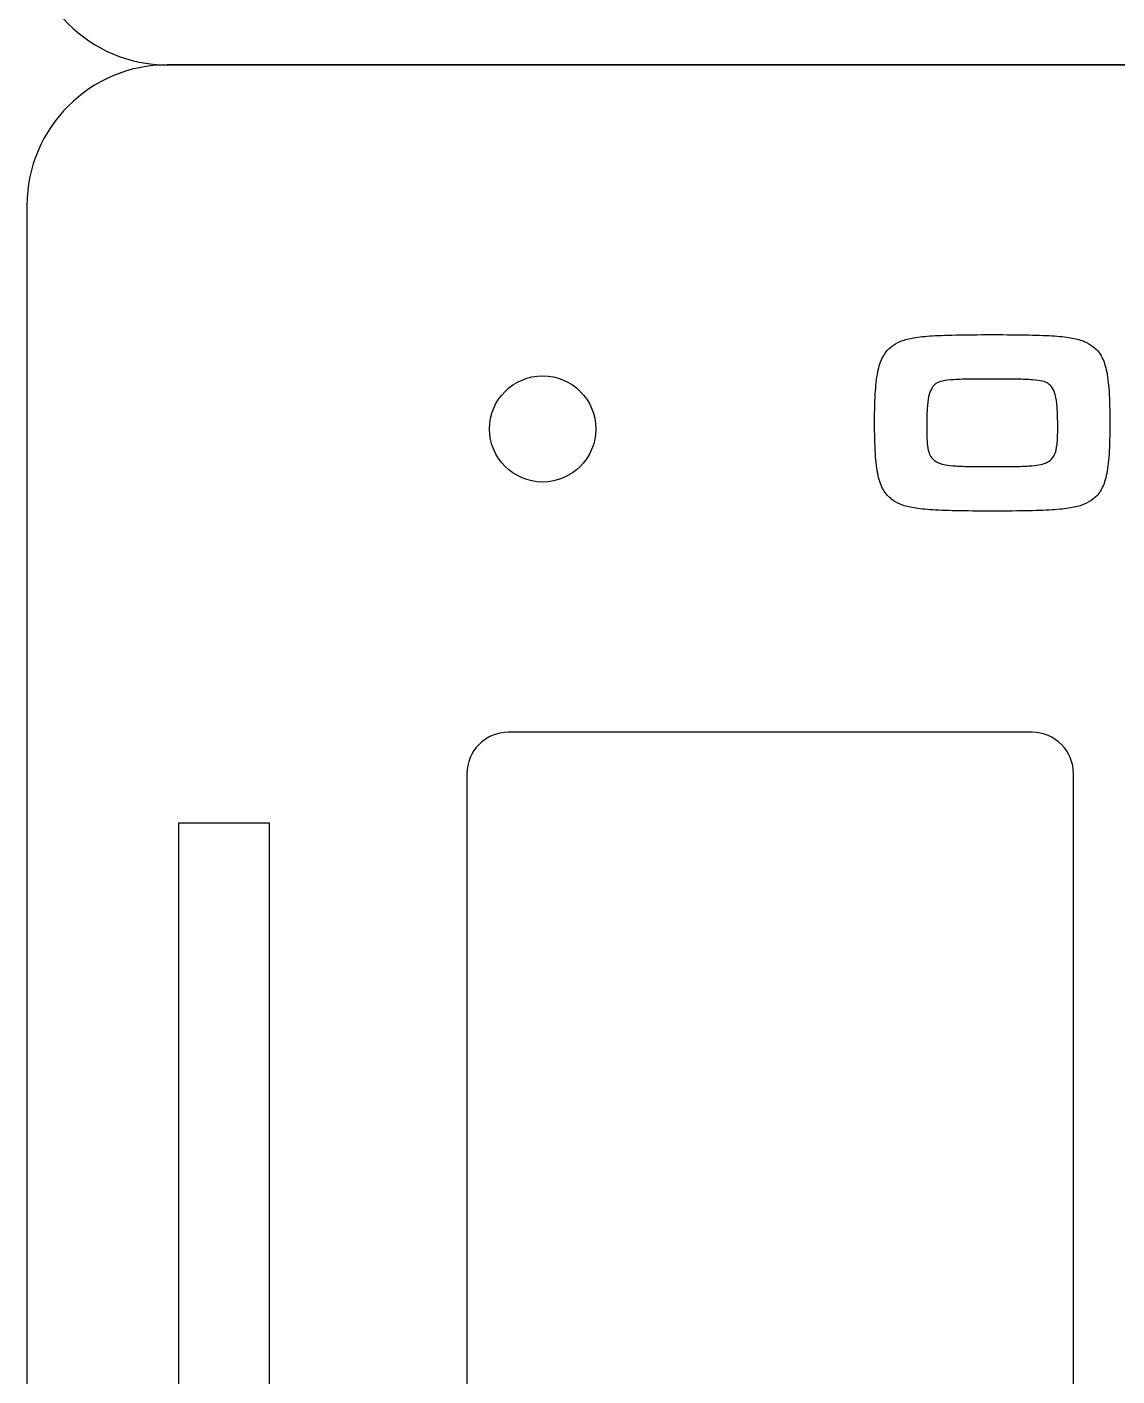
# Model space of a CAD drawing. Extents: x -139 to 87, y -93 to 92.
# Drawn here: x -139.05 to -103.12, y -43.48 to 0.99 of the extents above; entities that cross this region are included whole.
import ezdxf

# ---------------------------------------------------------------- set-up
doc = ezdxf.new("R2010")
doc.units = 0
doc.header["$MEASUREMENT"] = 0
doc.layers.add('LAYER_1', color=7, linetype='CONTINUOUS')

msp = doc.modelspace()

# ---------------------------------------------------------------- linework, layer by layer
at = {"layer": 'LAYER_1', "color": 250}
msp.add_ellipse((-122.0533, -12.2641), major_axis=(0, 1.75), ratio=1, dxfattribs=at)
for points, knots in [([(-134.4311, 89.7359), (-134.4311, 89.7359), (-3.6755, 89.7359), (-3.6755, 89.7359), (-3.6755, 89.7359), (-1.1332, 89.7359), (0.9467, 87.656), (0.9467, 85.1137), (0.9467, 85.1137), (0.9467, 85.1137), (0.9467, 4.3582), (0.9467, 4.3582), (0.9467, 4.3582), (0.9467, 1.8158), (-1.1332, -0.2641), (-3.6755, -0.2641), (-3.6755, -0.2641), (-3.6755, -0.2641), (-134.4311, -0.2641), (-134.4311, -0.2641), (-134.4311, -0.2641), (-136.9734, -0.2641), (-139.0533, 1.8158), (-139.0533, 4.3582), (-139.0533, 4.3582), (-139.0533, 4.3582), (-139.0533, 85.1137), (-139.0533, 85.1137), (-139.0533, 85.1137), (-139.0533, 87.656), (-136.9734, 89.7359), (-134.4311, 89.7359)], [0, 0, 0, 0, 0.1111111, 0.1111111, 0.1111111, 0.1111111, 0.2222222, 0.2222222, 0.2222222, 0.2222222, 0.3333333, 0.3333333, 0.3333333, 0.3333333, 0.4444444, 0.4444444, 0.4444444, 0.4444444, 0.5555556, 0.5555556, 0.5555556, 0.5555556, 0.6666667, 0.6666667, 0.6666667, 0.6666667, 0.7777778, 0.7777778, 0.7777778, 0.7777778, 1, 1, 1, 1]), ([(-134.4311, -0.2641), (-134.4311, -0.2641), (-3.6755, -0.2641), (-3.6755, -0.2641), (-3.6755, -0.2641), (-1.1332, -0.2641), (0.9467, -2.344), (0.9467, -4.8863), (0.9467, -4.8863), (0.9467, -4.8863), (0.9467, -85.6418), (0.9467, -85.6418), (0.9467, -85.6418), (0.9467, -88.1842), (-1.1332, -90.2641), (-3.6755, -90.2641), (-3.6755, -90.2641), (-3.6755, -90.2641), (-134.4311, -90.2641), (-134.4311, -90.2641), (-134.4311, -90.2641), (-136.9734, -90.2641), (-139.0533, -88.1842), (-139.0533, -85.6418), (-139.0533, -85.6418), (-139.0533, -85.6418), (-139.0533, -4.8863), (-139.0533, -4.8863), (-139.0533, -4.8863), (-139.0533, -2.344), (-136.9734, -0.2641), (-134.4311, -0.2641)], [0, 0, 0, 0, 0.1111111, 0.1111111, 0.1111111, 0.1111111, 0.2222222, 0.2222222, 0.2222222, 0.2222222, 0.3333333, 0.3333333, 0.3333333, 0.3333333, 0.4444444, 0.4444444, 0.4444444, 0.4444444, 0.5555556, 0.5555556, 0.5555556, 0.5555556, 0.6666667, 0.6666667, 0.6666667, 0.6666667, 0.7777778, 0.7777778, 0.7777778, 0.7777778, 1, 1, 1, 1]), ([(-107.2333, -9.1558), (-107.7004, -9.1558), (-108.1011, -9.1586), (-108.437, -9.1657), (-108.437, -9.1657), (-108.7742, -9.1713), (-109.0579, -9.184), (-109.2907, -9.1996), (-109.2907, -9.1996), (-109.5221, -9.2165), (-109.7168, -9.2391), (-109.8735, -9.2687), (-109.8735, -9.2687), (-110.0287, -9.2983), (-110.1599, -9.3364), (-110.2658, -9.3816), (-110.2658, -9.3816), (-110.373, -9.4267), (-110.4675, -9.4804), (-110.5522, -9.5453), (-110.5522, -9.5453), (-110.658, -9.6257), (-110.7455, -9.7273), (-110.8175, -9.8515), (-110.8175, -9.8515), (-110.8895, -9.9757), (-110.9473, -10.1323), (-110.9896, -10.3214), (-110.9896, -10.3214), (-111.0334, -10.5119), (-111.0644, -10.7461), (-111.0828, -11.0241), (-111.0828, -11.0241), (-111.1025, -11.3021), (-111.111, -11.6365), (-111.111, -12.026), (-111.111, -12.026), (-111.111, -12.4366), (-111.1025, -12.7866), (-111.0842, -13.0744), (-111.0842, -13.0744), (-111.0658, -13.3623), (-111.0362, -13.6036), (-110.9939, -13.7969), (-110.9939, -13.7969), (-110.9515, -13.9902), (-110.8937, -14.1483), (-110.8217, -14.2725), (-110.8217, -14.2725), (-110.7498, -14.3966), (-110.6595, -14.5011), (-110.5522, -14.5829), (-110.5522, -14.5829), (-110.4675, -14.6464), (-110.373, -14.7014), (-110.2658, -14.7466), (-110.2658, -14.7466), (-110.1585, -14.7917), (-110.0259, -14.8298), (-109.8692, -14.8595), (-109.8692, -14.8595), (-109.7126, -14.8877), (-109.5165, -14.9117), (-109.2836, -14.9272), (-109.2836, -14.9272), (-109.0494, -14.9441), (-108.7629, -14.9554), (-108.4257, -14.9625), (-108.4257, -14.9625), (-108.0884, -14.9695), (-107.6849, -14.9724), (-107.2164, -14.9724), (-107.2164, -14.9724), (-106.7549, -14.9724), (-106.357, -14.9695), (-106.024, -14.9625), (-106.024, -14.9625), (-105.6896, -14.9554), (-105.4073, -14.9441), (-105.1759, -14.9272), (-105.1759, -14.9272), (-104.9445, -14.9117), (-104.7512, -14.8877), (-104.5945, -14.8595), (-104.5945, -14.8595), (-104.4393, -14.8298), (-104.3081, -14.7917), (-104.2008, -14.7466), (-104.2008, -14.7466), (-104.0936, -14.7014), (-103.9976, -14.6464), (-103.9144, -14.5829), (-103.9144, -14.5829), (-103.8071, -14.5011), (-103.7168, -14.398), (-103.6449, -14.2739), (-103.6449, -14.2739), (-103.5729, -14.1511), (-103.5151, -13.9945), (-103.4727, -13.804), (-103.4727, -13.804), (-103.4304, -13.6135), (-103.4008, -13.3764), (-103.3824, -13.0928), (-103.3824, -13.0928), (-103.3641, -12.8077), (-103.3556, -12.4634), (-103.3556, -12.0599), (-103.3556, -12.0599), (-103.3556, -11.6577), (-103.3641, -11.3148), (-103.3824, -11.0312), (-103.3824, -11.0312), (-103.4008, -10.7475), (-103.4304, -10.5105), (-103.4727, -10.32), (-103.4727, -10.32), (-103.5151, -10.1295), (-103.5729, -9.9728), (-103.6449, -9.8501), (-103.6449, -9.8501), (-103.7168, -9.7273), (-103.8071, -9.6257), (-103.9144, -9.5453), (-103.9144, -9.5453), (-103.9976, -9.4804), (-104.0936, -9.4267), (-104.1994, -9.3816), (-104.1994, -9.3816), (-104.3067, -9.3364), (-104.4379, -9.2983), (-104.5931, -9.2687), (-104.5931, -9.2687), (-104.7498, -9.2391), (-104.9431, -9.2165), (-105.1759, -9.1996), (-105.1759, -9.1996), (-105.4087, -9.184), (-105.6924, -9.1713), (-106.0282, -9.1657), (-106.0282, -9.1657), (-106.3655, -9.1586), (-106.7662, -9.1558), (-107.2333, -9.1558)], [0, 0, 0, 0, 0.027027, 0.027027, 0.027027, 0.027027, 0.0540541, 0.0540541, 0.0540541, 0.0540541, 0.0810811, 0.0810811, 0.0810811, 0.0810811, 0.1081081, 0.1081081, 0.1081081, 0.1081081, 0.1351351, 0.1351351, 0.1351351, 0.1351351, 0.1621622, 0.1621622, 0.1621622, 0.1621622, 0.1891892, 0.1891892, 0.1891892, 0.1891892, 0.2162162, 0.2162162, 0.2162162, 0.2162162, 0.2432432, 0.2432432, 0.2432432, 0.2432432, 0.2702703, 0.2702703, 0.2702703, 0.2702703, 0.2972973, 0.2972973, 0.2972973, 0.2972973, 0.3243243, 0.3243243, 0.3243243, 0.3243243, 0.3513514, 0.3513514, 0.3513514, 0.3513514, 0.3783784, 0.3783784, 0.3783784, 0.3783784, 0.4054054, 0.4054054, 0.4054054, 0.4054054, 0.4324324, 0.4324324, 0.4324324, 0.4324324, 0.4594595, 0.4594595, 0.4594595, 0.4594595, 0.4864865, 0.4864865, 0.4864865, 0.4864865, 0.5135135, 0.5135135, 0.5135135, 0.5135135, 0.5405405, 0.5405405, 0.5405405, 0.5405405, 0.5675676, 0.5675676, 0.5675676, 0.5675676, 0.5945946, 0.5945946, 0.5945946, 0.5945946, 0.6216216, 0.6216216, 0.6216216, 0.6216216, 0.6486486, 0.6486486, 0.6486486, 0.6486486, 0.6756757, 0.6756757, 0.6756757, 0.6756757, 0.7027027, 0.7027027, 0.7027027, 0.7027027, 0.7297297, 0.7297297, 0.7297297, 0.7297297, 0.7567568, 0.7567568, 0.7567568, 0.7567568, 0.7837838, 0.7837838, 0.7837838, 0.7837838, 0.8108108, 0.8108108, 0.8108108, 0.8108108, 0.8378378, 0.8378378, 0.8378378, 0.8378378, 0.8648649, 0.8648649, 0.8648649, 0.8648649, 0.8918919, 0.8918919, 0.8918919, 0.8918919, 0.9189189, 0.9189189, 0.9189189, 0.9189189, 0.9459459, 0.9459459, 0.9459459, 0.9459459, 1, 1, 1, 1]), ([(-107.2333, -10.6205), (-106.9186, -10.6205), (-106.6533, -10.6219), (-106.4374, -10.6248), (-106.4374, -10.6248), (-106.223, -10.6276), (-106.0466, -10.6346), (-105.9083, -10.6445), (-105.9083, -10.6445), (-105.7714, -10.6544), (-105.6627, -10.6699), (-105.5809, -10.6897), (-105.5809, -10.6897), (-105.5005, -10.7094), (-105.4356, -10.7362), (-105.389, -10.7687), (-105.389, -10.7687), (-105.3424, -10.8012), (-105.3029, -10.8421), (-105.269, -10.8915), (-105.269, -10.8915), (-105.2211, -10.9536), (-105.183, -11.0382), (-105.1547, -11.1441), (-105.1547, -11.1441), (-105.1251, -11.2499), (-105.1054, -11.3882), (-105.0927, -11.5617), (-105.0927, -11.5617), (-105.08, -11.7353), (-105.0743, -11.954), (-105.0743, -12.2207), (-105.0743, -12.2207), (-105.0729, -12.4451), (-105.0814, -12.6271), (-105.0969, -12.7682), (-105.0969, -12.7682), (-105.1124, -12.9107), (-105.1378, -13.0236), (-105.1759, -13.1069), (-105.1759, -13.1069), (-105.2126, -13.1901), (-105.2634, -13.2551), (-105.3283, -13.3044), (-105.3283, -13.3044), (-105.3706, -13.3383), (-105.4214, -13.3665), (-105.4779, -13.3905), (-105.4779, -13.3905), (-105.5357, -13.4145), (-105.6077, -13.4343), (-105.6952, -13.4498), (-105.6952, -13.4498), (-105.7827, -13.4639), (-105.8928, -13.4766), (-106.0254, -13.4851), (-106.0254, -13.4851), (-106.1595, -13.4935), (-106.3231, -13.4992), (-106.5179, -13.5034), (-106.5179, -13.5034), (-106.7126, -13.5062), (-106.9454, -13.5076), (-107.2164, -13.5076), (-107.2164, -13.5076), (-107.4944, -13.5076), (-107.7328, -13.5062), (-107.9318, -13.5034), (-107.9318, -13.5034), (-108.1308, -13.4992), (-108.2973, -13.4935), (-108.4327, -13.4851), (-108.4327, -13.4851), (-108.5682, -13.4766), (-108.6811, -13.4639), (-108.7686, -13.4498), (-108.7686, -13.4498), (-108.8575, -13.4343), (-108.9309, -13.4145), (-108.9873, -13.3905), (-108.9873, -13.3905), (-109.0452, -13.3665), (-109.096, -13.3383), (-109.1383, -13.3044), (-109.1383, -13.3044), (-109.1891, -13.2649), (-109.23, -13.2184), (-109.2639, -13.1647), (-109.2639, -13.1647), (-109.2963, -13.1111), (-109.3231, -13.0434), (-109.3415, -12.9615), (-109.3415, -12.9615), (-109.3598, -12.8797), (-109.3739, -12.7781), (-109.381, -12.6568), (-109.381, -12.6568), (-109.3895, -12.5354), (-109.3923, -12.3872), (-109.3923, -12.2123), (-109.3923, -12.2123), (-109.3923, -11.9653), (-109.388, -11.7621), (-109.3796, -11.5984), (-109.3796, -11.5984), (-109.3697, -11.4361), (-109.3542, -11.3049), (-109.3316, -11.2019), (-109.3316, -11.2019), (-109.3104, -11.1003), (-109.2794, -11.0156), (-109.2399, -10.9507), (-109.2399, -10.9507), (-109.2074, -10.8901), (-109.1693, -10.8393), (-109.1256, -10.7997), (-109.1256, -10.7997), (-109.0804, -10.7588), (-109.0183, -10.7264), (-108.9379, -10.7024), (-108.9379, -10.7024), (-108.8575, -10.6784), (-108.7474, -10.66), (-108.6077, -10.6488), (-108.6077, -10.6488), (-108.468, -10.6375), (-108.286, -10.629), (-108.063, -10.6248), (-108.063, -10.6248), (-107.8401, -10.6219), (-107.5635, -10.6205), (-107.2333, -10.6205)], [0, 0, 0, 0, 0.0294118, 0.0294118, 0.0294118, 0.0294118, 0.0588235, 0.0588235, 0.0588235, 0.0588235, 0.0882353, 0.0882353, 0.0882353, 0.0882353, 0.1176471, 0.1176471, 0.1176471, 0.1176471, 0.1470588, 0.1470588, 0.1470588, 0.1470588, 0.1764706, 0.1764706, 0.1764706, 0.1764706, 0.2058824, 0.2058824, 0.2058824, 0.2058824, 0.2352941, 0.2352941, 0.2352941, 0.2352941, 0.2647059, 0.2647059, 0.2647059, 0.2647059, 0.2941176, 0.2941176, 0.2941176, 0.2941176, 0.3235294, 0.3235294, 0.3235294, 0.3235294, 0.3529412, 0.3529412, 0.3529412, 0.3529412, 0.3823529, 0.3823529, 0.3823529, 0.3823529, 0.4117647, 0.4117647, 0.4117647, 0.4117647, 0.4411765, 0.4411765, 0.4411765, 0.4411765, 0.4705882, 0.4705882, 0.4705882, 0.4705882, 0.5, 0.5, 0.5, 0.5, 0.5294118, 0.5294118, 0.5294118, 0.5294118, 0.5588235, 0.5588235, 0.5588235, 0.5588235, 0.5882353, 0.5882353, 0.5882353, 0.5882353, 0.6176471, 0.6176471, 0.6176471, 0.6176471, 0.6470588, 0.6470588, 0.6470588, 0.6470588, 0.6764706, 0.6764706, 0.6764706, 0.6764706, 0.7058824, 0.7058824, 0.7058824, 0.7058824, 0.7352941, 0.7352941, 0.7352941, 0.7352941, 0.7647059, 0.7647059, 0.7647059, 0.7647059, 0.7941176, 0.7941176, 0.7941176, 0.7941176, 0.8235294, 0.8235294, 0.8235294, 0.8235294, 0.8529412, 0.8529412, 0.8529412, 0.8529412, 0.8823529, 0.8823529, 0.8823529, 0.8823529, 0.9117647, 0.9117647, 0.9117647, 0.9117647, 0.9411765, 0.9411765, 0.9411765, 0.9411765, 1, 1, 1, 1]), ([(-123.186, -22.2641), (-123.186, -22.2641), (-105.9207, -22.2641), (-105.9207, -22.2641), (-105.9207, -22.2641), (-105.1686, -22.2641), (-104.5533, -22.8794), (-104.5533, -23.6315), (-104.5533, -23.6315), (-104.5533, -23.6315), (-104.5533, -70.8967), (-104.5533, -70.8967), (-104.5533, -70.8967), (-104.5533, -71.6488), (-105.1686, -72.2641), (-105.9207, -72.2641), (-105.9207, -72.2641), (-105.9207, -72.2641), (-123.186, -72.2641), (-123.186, -72.2641), (-123.186, -72.2641), (-123.938, -72.2641), (-124.5533, -71.6488), (-124.5533, -70.8967), (-124.5533, -70.8967), (-124.5533, -70.8967), (-124.5533, -23.6315), (-124.5533, -23.6315), (-124.5533, -23.6315), (-124.5533, -22.8794), (-123.938, -22.2641), (-123.186, -22.2641)], [0, 0, 0, 0, 0.1111111, 0.1111111, 0.1111111, 0.1111111, 0.2222222, 0.2222222, 0.2222222, 0.2222222, 0.3333333, 0.3333333, 0.3333333, 0.3333333, 0.4444444, 0.4444444, 0.4444444, 0.4444444, 0.5555556, 0.5555556, 0.5555556, 0.5555556, 0.6666667, 0.6666667, 0.6666667, 0.6666667, 0.7777778, 0.7777778, 0.7777778, 0.7777778, 1, 1, 1, 1]), ([(-134.0533, -65.2643), (-134.0533, -65.2643), (-134.0533, -25.2643), (-134.0533, -25.2643), (-134.0533, -25.2643), (-134.0533, -25.2643), (-131.0533, -25.2643), (-131.0533, -25.2643), (-131.0533, -25.2643), (-131.0533, -25.2643), (-131.0533, -65.2643), (-131.0533, -65.2643), (-131.0533, -65.2643), (-131.0533, -65.2643), (-134.0533, -65.2643), (-134.0533, -65.2643)], [0, 0, 0, 0, 0.2, 0.2, 0.2, 0.2, 0.4, 0.4, 0.4, 0.4, 0.6, 0.6, 0.6, 0.6, 1, 1, 1, 1])]:
    msp.add_open_spline(points, degree=3, knots=knots, dxfattribs=at)

doc.saveas('drawing.dxf')
